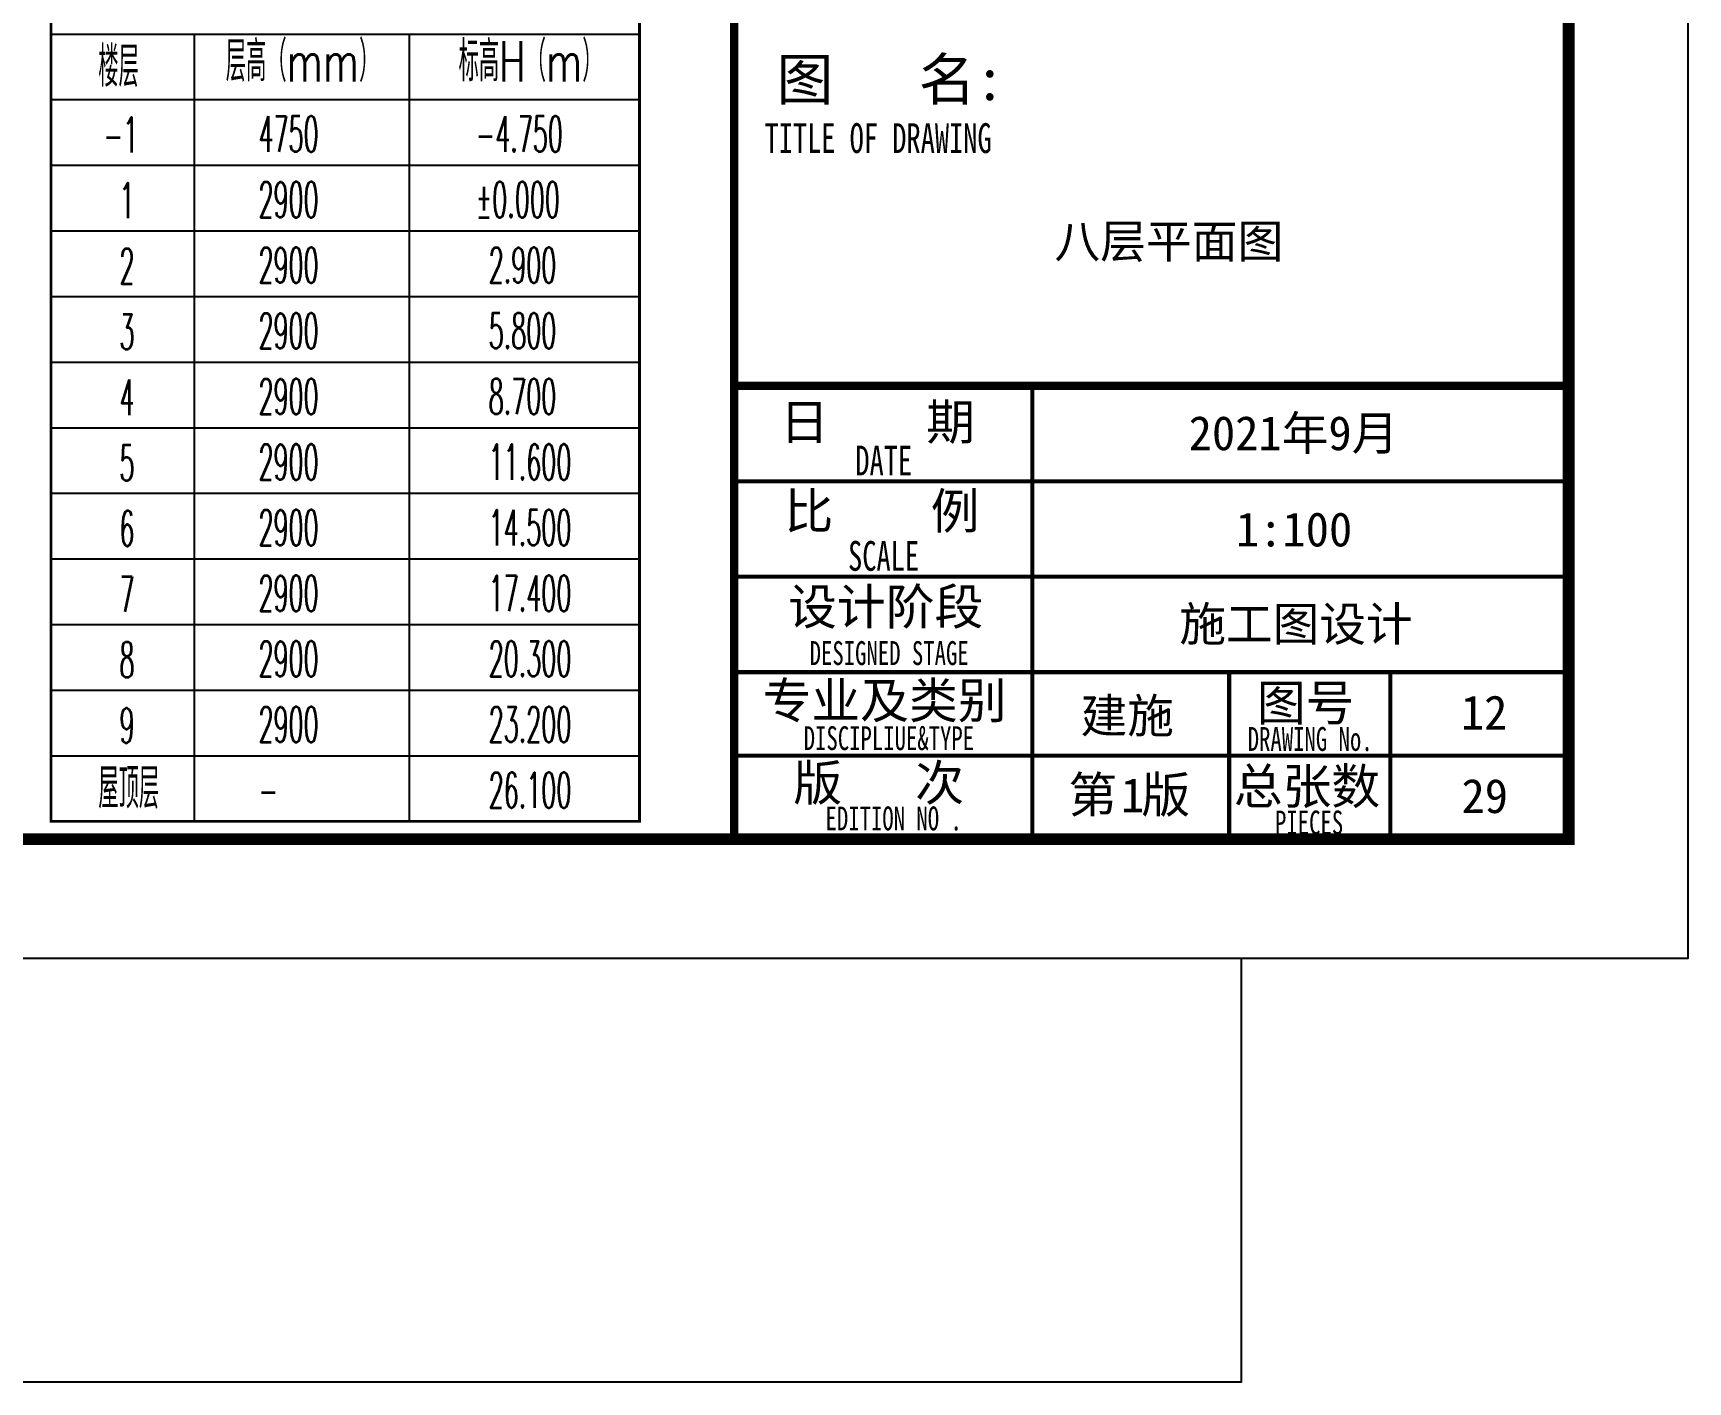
# Model space of a CAD drawing. Extents: x -518115 to 790560, y -210384 to 1628073.
# Drawn here: x 476542 to 490414, y 330074 to 341381 of the extents above; entities that cross this region are included whole.
import ezdxf
from ezdxf.enums import TextEntityAlignment as Align

# ---------------------------------------------------------------- set-up
doc = ezdxf.new("R2010")
doc.units = 0
doc.header["$LTSCALE"] = 1000
doc.header["$MEASUREMENT"] = 0
for name, color, linetype in [('C-Sheet-图框', 101, 'Continuous'), ('PUB_TEXT', 4, 'Continuous'), ('图框', 140, 'Continuous'), ('图签文字', 147, 'Continuous')]:
    doc.layers.add(name, color=color, linetype=linetype)
doc.layers.add('yichutu', color=7, linetype='Continuous', true_color=0xffffff, plot=False)
doc.layers.add('可改文字', color=6, linetype='Continuous', lineweight=18)
doc.layers.add('图签', color=147, linetype='Continuous', lineweight=18)
doc.styles.add('_TCH_DIM', font='SIMPLEX.shx', dxfattribs={"width": 0.7, "bigfont": 'GBCBIG.shx'})
doc.styles.add('宋体', font='', dxfattribs={"height": 50})
doc.styles.add('建筑图签-1', font='', dxfattribs={"width": 0.7})
doc.styles.get('宋体').set_extended_font_data('SimSun')
doc.styles.get('建筑图签-1').set_extended_font_data('SimHei')

# ---------------------------------------------------------------- blocks, each defined once
blk = doc.blocks.new('yct-841-594-84100-59399.9999999999-100-1000.0')
at = {"color": 7, "true_color": 0xffffff}
blk.add_lwpolyline([(0, -3549), (80358, -3549), (80358, 0), (0, 0)], close=True, dxfattribs=at)
at = {"layer": 'yichutu', "color": 7, "true_color": 0xffffff}
blk.add_lwpolyline([(0, 0), (0, 59400), (84100, 59400), (84100, 0)], close=True, dxfattribs=at)
blk = doc.blocks.new('TK')
at = {"layer": '图框'}
blk.add_lwpolyline([(465375, 548714), (549475, 548714), (549475, 489314), (465375, 489314)], close=True, dxfattribs=at)
blk.add_lwpolyline([(465375, 548714), (549475, 548714), (549475, 489314), (465375, 489314)], close=True, dxfattribs=at)
at = {"layer": '图框', "const_width": 100}
blk.add_lwpolyline([(548475, 490314), (548475, 547714), (467875, 547714), (467875, 490314)], close=True, dxfattribs=at)
at = {"layer": '图框'}
for points, const_width in [([(541480, 490314), (541480, 547714)], 70), ([(541480, 494114), (548480, 494114)], 70), ([(543980, 491714), (543980, 494114)], 35), ([(541480, 493314), (548480, 493314)], 35), ([(541480, 492514), (548480, 492514)], 35), ([(541480, 491714), (548480, 491714)], 35), ([(541480, 491714), (547980, 491714)], 35), ([(543980, 490314), (543980, 491714)], 35), ([(545630, 490314), (545630, 491714)], 35), ([(545630, 490314), (545630, 491714)], 35), ([(545630, 490314), (545630, 491714)], 35), ([(546980, 490314), (546980, 491714)], 35), ([(541480, 491014), (545630, 491014)], 35), ([(545630, 491014), (548480, 491014)], 35)]:
    blk.add_lwpolyline(points, dxfattribs=dict(at, const_width=const_width))
at = {"layer": '图框', "style": '建筑图签-1', "width": 0.7}
for s, height, p in [('TITLE OF DRAWING', 250, (541734, 496066)), ('DATE', 250, (542496, 493363)), ('SCALE', 250, (542435, 492564)), ('DESIGNED STAGE', 200, (542113, 491774)), ('DISCIPLIUE&TYPE', 200, (542063, 491061)), ('DRAWING No.', 200, (545785, 491054)), ('EDITION NO .', 200, (542246, 490388)), ('PIECES', 200, (546014, 490354))]:
    blk.add_text(s, height=height, dxfattribs=at).set_placement(p)
at = {"layer": '图签', "color": 2, "style": '宋体'}
for s, height, p in [('2021年9月', 286.7, (545290, 493575)), ('1:100', 286.7, (545686, 492768)), ('施工图设计', 286.7, (545212, 491975)), ('建施', 286.7, (544384, 491206)), ('1', 287, (544723, 490539)), ('29', 286.7, (547577, 490533))]:
    blk.add_text(s, height=height, dxfattribs=at).set_placement(p)
at = {"layer": '图签文字', "color": 7, "style": '建筑图签-1'}
for s, height, p in [('图   名:', 350, (541835, 496509)), ('日    期', 300, (541864, 493662)), ('比    例', 300, (541902, 492915)), ('设计阶段', 300, (541932, 492113)), ('专业及类别', 300, (541718, 491327)), ('图号', 300, (545861, 491308)), ('版   次 ', 300, (541976, 490637)), ('总张数', 300, (545668, 490608)), ('第 版', 300, (544281, 490537))]:
    blk.add_text(s, height=height, dxfattribs=at).set_placement(p)

msp = doc.modelspace()

# ---------------------------------------------------------------- linework, layer by layer
at = {"layer": 'C-Sheet-图框', "color": 0}
for p, q in [((476692.4, 341373.5), (481625.3, 341373.5)), ((476692.4, 341373.5), (481625.3, 341373.5)), ((477893.6, 341373.5), (477893.6, 334773.5)), ((479695.6, 341373.5), (479695.6, 334773.5)), ((476692.4, 340823.5), (481625.3, 340823.5)), ((476692.4, 340273.5), (481625.3, 340273.5)), ((476692.4, 339723.5), (481625.3, 339723.5)), ((476692.4, 339173.5), (481625.3, 339173.5)), ((476692.4, 338623.5), (481625.3, 338623.5)), ((476692.4, 338073.5), (481625.3, 338073.5)), ((476692.4, 337523.5), (481625.3, 337523.5)), ((476692.4, 336973.5), (481625.3, 336973.5)), ((476692.4, 336423.5), (481625.3, 336423.5)), ((476692.4, 335873.5), (481625.3, 335873.5)), ((476692.4, 335323.5), (481625.3, 335323.5))]:
    msp.add_line(p, q, dxfattribs=at)
at = {"layer": 'C-Sheet-图框', "color": 0, "const_width": 24}
msp.add_lwpolyline([(476692.4, 334773.5), (481625.3, 334773.5), (481625.3, 341923.5), (476692.4, 341923.5), (476692.4, 334773.5)], dxfattribs=at)

# ---------------------------------------------------------------- block references
msp.add_blockref('TK', (-59060.9, -155690.1))
at = {"layer": 'yichutu'}
msp.add_blockref('yct-841-594-84100-59399.9999999999-100-1000.0', (406314.1, 333623.5), dxfattribs=at)

# ---------------------------------------------------------------- texts
at = {"layer": 'PUB_TEXT', "style": '_TCH_DIM'}
for s, height, width, p in [('楼层', 337.59, 0.7, (477088.9, 340931.4)), ('层高（mm）', 337.59, 0.7, (478157.2, 340975.8)), ('标高H（m）', 337.59, 0.7, (480108.9, 340975.8)), ('-1', 297.5, 0.494118, (477133.3, 340378.9)), ('4750', 297.5, 0.494118, (478431.8, 340386.4)), ('-4.750', 297.5, 0.494118, (480252.5, 340386.4)), ('1', 297.5, 0.494118, (477266.1, 339828.9)), ('2900', 297.5, 0.494118, (478431.8, 339836.4)), ('%%P0.000', 297.5, 0.494118, (480252.5, 339836.4)), ('2900', 297.5, 0.494118, (478431.8, 339286.4)), ('2.900', 297.5, 0.494118, (480361.5, 339286.4)), ('2', 297.5, 0.494118, (477266.1, 339278.9)), ('3', 297.5, 0.494118, (477266.1, 338728.9)), ('2900', 297.5, 0.494118, (478431.8, 338736.4)), ('5.800', 297.5, 0.494118, (480361.5, 338736.4)), ('4', 297.5, 0.494118, (477266.1, 338178.9)), ('2900', 297.5, 0.494118, (478431.8, 338186.4)), ('8.700', 297.5, 0.494118, (480361.5, 338186.4)), ('5', 297.5, 0.494118, (477266.1, 337628.9)), ('2900', 297.5, 0.494118, (478431.8, 337636.4)), ('11.600', 297.5, 0.494118, (480361.5, 337636.4)), ('6', 297.5, 0.494118, (477266.1, 337078.9)), ('2900', 297.5, 0.494118, (478431.8, 337086.4)), ('14.500', 297.5, 0.494118, (480361.5, 337086.4)), ('7', 297.5, 0.494118, (477266.1, 336528.9)), ('2900', 297.5, 0.494118, (478431.8, 336536.4)), ('17.400', 297.5, 0.494118, (480361.5, 336536.4)), ('8', 297.5, 0.494118, (477266.1, 335978.9)), ('2900', 297.5, 0.494118, (478431.8, 335986.4)), ('20.300', 297.5, 0.494118, (480361.5, 335986.4)), ('9', 297.5, 0.494118, (477266.1, 335428.9)), ('2900', 297.5, 0.494118, (478431.8, 335436.4)), ('23.200', 297.5, 0.494118, (480361.5, 335436.4)), ('屋顶层', 337.59, 0.7, (477088.9, 334881.4)), ('26.100', 297.5, 0.494118, (480361.5, 334886.4)), ('-', 297.5, 0.494118, (478431.8, 334886.4))]:
    msp.add_text(s, height=height, dxfattribs=dict(at, width=width)).set_placement(p)
at = {"layer": '可改文字', "color": 3, "style": '宋体'}
msp.add_text('八层平面图', height=281.28, dxfattribs=at).set_placement((486063.3, 339631.7), align=Align.MIDDLE)
at = {"layer": '图签', "color": 3, "style": '宋体'}
msp.add_text('12', height=286.68, dxfattribs=at).set_placement((488510.7, 335542.6))

doc.saveas('drawing.dxf')
